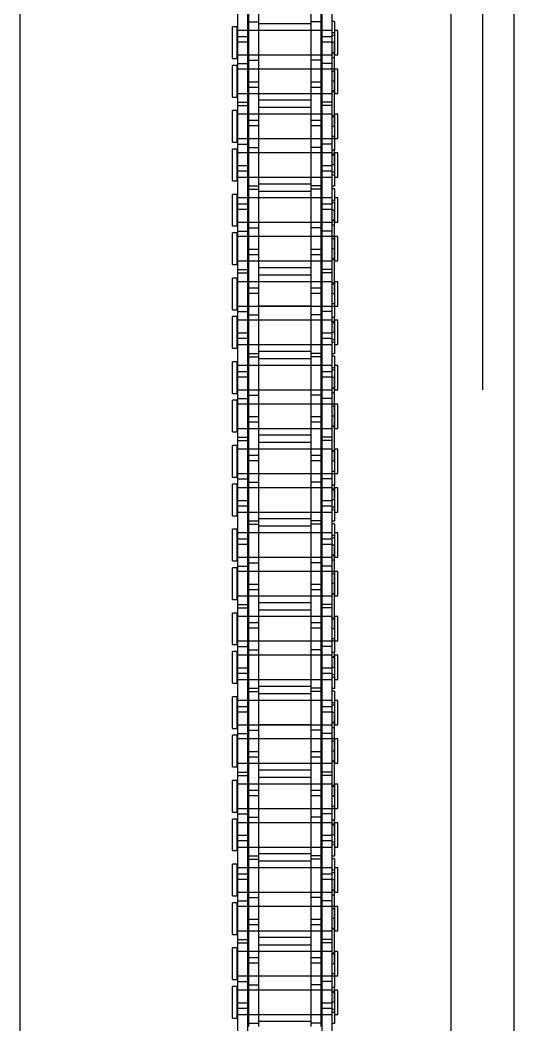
# Model space of a CAD drawing. Header units: metres. Extents: x 0 to 63075, y 0 to 44550.
# Drawn here: x 14109.2 to 14184.2, y 29355.7 to 29508.1 of the extents above; entities that cross this region are included whole.
import ezdxf

# ---------------------------------------------------------------- set-up
doc = ezdxf.new("R2010")
doc.units = ezdxf.units.M
doc.header["$LTSCALE"] = 75
doc.linetypes.add('HIDDEN2', pattern=[4.7625, 3.175, -1.5875])
for name, color, linetype in [('SDM', 7, 'Continuous'), ('SL4', 4, 'Continuous'), ('ST1', 7, 'HIDDEN2')]:
    doc.layers.add(name, color=color, linetype=linetype)

# ---------------------------------------------------------------- blocks, each defined once
blk = doc.blocks.new('A$Cb6dca9d5')
at = {"layer": 'SL4'}
for p, q in [((262.77, 2339.74), (262.77, 3664.71)), ((328.24, 2339.74), (328.24, 3664.71)), ((337.77, 3664.71), (337.77, 2339.74))]:
    blk.add_line(p, q, dxfattribs=at)
at = {"layer": 'ST1'}
for p, q in [((328.24, 2339.74), (328.24, 3664.71)), ((333, 3664.71), (333, 2339.74)), ((297.51, 2768.05), (297.51, 2774.4)), ((299.03, 2768.05), (299.03, 2774.4)), ((306.96, 2768.05), (306.96, 2774.4)), ((308.48, 2768.05), (308.48, 2774.4)), ((295.84, 2761.7), (295.84, 2770.8)), ((297.36, 2761.7), (297.36, 2770.8)), ((308.64, 2761.7), (308.64, 2770.8)), ((310.16, 2761.7), (310.16, 2770.8)), ((297.51, 2768.05), (299.03, 2768.05)), ((297.51, 2758.96), (297.51, 2768.05)), ((299.03, 2758.96), (299.03, 2768.05)), ((299.03, 2767.77), (306.96, 2767.77)), ((308.48, 2768.05), (306.96, 2768.05)), ((306.96, 2758.96), (306.96, 2768.05)), ((308.48, 2758.96), (308.48, 2768.05)), ((310.49, 2768.11), (310.16, 2768.11)), ((310.49, 2768.11), (310.49, 2764.88)), ((295, 2762.48), (295, 2767.27)), ((295.66, 2767.27), (295, 2767.27)), ((295.66, 2767.27), (295.66, 2762.48)), ((310.16, 2766.72), (295.66, 2766.72)), ((297.36, 2766.72), (295.84, 2766.72)), ((299.03, 2766.72), (297.51, 2766.72)), ((306.96, 2766.72), (299.03, 2766.72)), ((308.48, 2766.72), (306.96, 2766.72)), ((310.16, 2766.72), (308.64, 2766.72)), ((310.53, 2766.35), (310.16, 2766.35)), ((310.53, 2766.72), (310.53, 2763.03)), ((311, 2766.72), (310.53, 2766.72)), ((311, 2763.03), (311, 2766.72)), ((295.84, 2765.81), (297.36, 2765.81)), ((297.36, 2764.95), (295.84, 2764.95)), ((308.64, 2765.81), (310.16, 2765.81)), ((310.16, 2764.95), (308.64, 2764.95)), ((310.49, 2765.98), (310.16, 2765.98)), ((310.49, 2764.88), (310.16, 2764.88)), ((310.49, 2752.18), (310.49, 2764.88)), ((295.66, 2763.03), (310.16, 2763.03)), ((295.84, 2763.03), (297.36, 2763.03)), ((297.51, 2763.03), (299.03, 2763.03)), ((299.03, 2763.03), (306.96, 2763.03)), ((306.96, 2763.03), (308.48, 2763.03)), ((308.64, 2763.03), (310.16, 2763.03)), ((310.16, 2763.4), (310.53, 2763.4)), ((310.49, 2763.26), (310.16, 2763.26)), ((310.53, 2763.03), (311, 2763.03)), ((295, 2762.48), (295.66, 2762.48)), ((295.84, 2761.7), (297.36, 2761.7)), ((295.84, 2755.35), (295.84, 2761.7)), ((297.36, 2755.35), (297.36, 2761.7)), ((297.51, 2762.2), (299.03, 2762.2)), ((306.96, 2762.99), (299.03, 2762.99)), ((308.48, 2762.2), (306.96, 2762.2)), ((310.16, 2761.7), (308.64, 2761.7)), ((308.64, 2755.35), (308.64, 2761.7)), ((310.49, 2762.58), (310.16, 2762.58)), ((310.16, 2755.35), (310.16, 2761.7)), ((295, 2756.63), (295, 2761.43)), ((295.66, 2761.43), (295, 2761.43)), ((295.66, 2761.43), (295.66, 2756.63)), ((310.16, 2760.87), (295.66, 2760.87)), ((297.36, 2760.87), (295.84, 2760.87)), ((299.03, 2760.87), (297.51, 2760.87)), ((299.03, 2760.92), (306.96, 2760.92)), ((306.96, 2760.87), (299.03, 2760.87)), ((308.48, 2760.87), (306.96, 2760.87)), ((310.49, 2760.87), (308.64, 2760.87)), ((310.53, 2760.5), (310.16, 2760.5)), ((310.53, 2760.87), (310.53, 2757.18)), ((311, 2760.87), (310.53, 2760.87)), ((311, 2757.18), (311, 2760.87)), ((297.51, 2758.1), (297.51, 2758.96)), ((297.51, 2758.96), (299.03, 2758.96)), ((299.03, 2758.1), (299.03, 2758.96)), ((306.96, 2758.1), (306.96, 2758.96)), ((306.96, 2758.96), (308.48, 2758.96)), ((308.48, 2758.1), (308.48, 2758.96)), ((310.49, 2759.03), (310.16, 2759.03)), ((295.66, 2757.18), (310.16, 2757.18)), ((295.84, 2757.18), (297.36, 2757.18)), ((297.51, 2749), (297.51, 2758.1)), ((299.03, 2758.1), (297.51, 2758.1)), ((297.51, 2757.18), (299.03, 2757.18)), ((299.03, 2749), (299.03, 2758.1)), ((299.03, 2757.18), (306.96, 2757.18)), ((306.96, 2749), (306.96, 2758.1)), ((308.48, 2758.1), (306.96, 2758.1)), ((306.96, 2757.18), (308.48, 2757.18)), ((308.48, 2749), (308.48, 2758.1)), ((308.64, 2757.18), (310.16, 2757.18)), ((310.16, 2757.55), (310.53, 2757.55)), ((310.49, 2757.41), (310.16, 2757.41)), ((310.53, 2757.18), (311, 2757.18)), ((295, 2756.63), (295.66, 2756.63)), ((295.84, 2755.85), (297.36, 2755.85)), ((306.96, 2756.14), (299.03, 2756.14)), ((310.16, 2755.85), (308.64, 2755.85)), ((295, 2749.78), (295, 2754.57)), ((295.66, 2754.57), (295, 2754.57)), ((295.66, 2754.57), (295.66, 2749.78)), ((310.16, 2754.02), (295.66, 2754.02)), ((295.84, 2755.35), (297.36, 2755.35)), ((295.84, 2746.26), (295.84, 2755.35)), ((297.36, 2754.02), (295.84, 2754.02)), ((297.36, 2746.26), (297.36, 2755.35)), ((299.03, 2754.02), (297.51, 2754.02)), ((299.03, 2755.07), (306.96, 2755.07)), ((306.96, 2754.02), (299.03, 2754.02)), ((308.48, 2754.02), (306.96, 2754.02)), ((310.16, 2755.35), (308.64, 2755.35)), ((308.64, 2746.26), (308.64, 2755.35)), ((310.16, 2754.02), (308.64, 2754.02)), ((310.16, 2746.26), (310.16, 2755.35)), ((310.53, 2754.02), (310.53, 2750.33)), ((311, 2754.02), (310.53, 2754.02)), ((311, 2750.33), (311, 2754.02)), ((297.51, 2753.11), (299.03, 2753.11)), ((306.96, 2753.11), (308.48, 2753.11)), ((310.49, 2753.79), (310.16, 2753.79)), ((310.53, 2753.65), (310.16, 2753.65)), ((299.03, 2752.25), (297.51, 2752.25)), ((308.48, 2752.25), (306.96, 2752.25)), ((310.49, 2752.18), (310.16, 2752.18)), ((310.49, 2752.18), (310.49, 2748.62)), ((295, 2749.78), (295.66, 2749.78)), ((295.66, 2750.33), (310.16, 2750.33)), ((295.84, 2750.33), (297.36, 2750.33)), ((295.84, 2749.5), (297.36, 2749.5)), ((297.51, 2750.33), (299.03, 2750.33)), ((299.03, 2750.33), (306.96, 2750.33)), ((306.96, 2750.29), (299.03, 2750.29)), ((306.96, 2750.33), (308.48, 2750.33)), ((308.64, 2750.33), (310.49, 2750.33)), ((310.16, 2749.5), (308.64, 2749.5)), ((310.16, 2750.7), (310.53, 2750.7)), ((310.53, 2750.33), (311, 2750.33)), ((295, 2743.93), (295, 2748.73)), ((295.66, 2748.73), (295, 2748.73)), ((295.66, 2748.73), (295.66, 2743.93)), ((310.16, 2748.17), (295.66, 2748.17)), ((297.36, 2748.17), (295.84, 2748.17)), ((297.51, 2749), (299.03, 2749)), ((297.51, 2742.65), (297.51, 2749)), ((299.03, 2748.17), (297.51, 2748.17)), ((299.03, 2742.65), (299.03, 2749)), ((299.03, 2748.22), (306.96, 2748.22)), ((306.96, 2748.17), (299.03, 2748.17)), ((308.48, 2749), (306.96, 2749)), ((306.96, 2742.65), (306.96, 2749)), ((308.48, 2748.17), (306.96, 2748.17)), ((308.48, 2742.65), (308.48, 2749)), ((310.16, 2748.17), (308.64, 2748.17)), ((310.16, 2748.62), (310.49, 2748.62)), ((310.49, 2747.95), (310.16, 2747.95)), ((310.53, 2747.8), (310.16, 2747.8)), ((310.49, 2746.33), (310.49, 2748.62)), ((310.53, 2748.17), (310.53, 2744.48)), ((311, 2748.17), (310.53, 2748.17)), ((311, 2744.48), (311, 2748.17)), ((295.84, 2745.4), (295.84, 2746.26)), ((295.84, 2746.26), (297.36, 2746.26)), ((297.36, 2745.4), (297.36, 2746.26)), ((308.64, 2745.4), (308.64, 2746.26)), ((308.64, 2746.26), (310.16, 2746.26)), ((310.49, 2746.33), (310.16, 2746.33)), ((310.16, 2745.4), (310.16, 2746.26)), ((310.49, 2746.33), (310.49, 2743.1)), ((295.84, 2736.3), (295.84, 2745.4)), ((297.36, 2745.4), (295.84, 2745.4)), ((297.36, 2736.3), (297.36, 2745.4)), ((308.64, 2736.3), (308.64, 2745.4)), ((310.16, 2745.4), (308.64, 2745.4)), ((310.16, 2736.3), (310.16, 2745.4)), ((310.49, 2745.22), (310.16, 2745.22)), ((310.16, 2744.85), (310.53, 2744.85)), ((295, 2743.93), (295.66, 2743.93)), ((295.66, 2744.48), (310.16, 2744.48)), ((295.84, 2744.48), (297.36, 2744.48)), ((297.51, 2744.48), (299.03, 2744.48)), ((299.03, 2744.48), (306.96, 2744.48)), ((306.96, 2743.44), (299.03, 2743.44)), ((306.96, 2744.48), (308.48, 2744.48)), ((308.64, 2744.48), (310.16, 2744.48)), ((310.53, 2744.48), (311, 2744.48)), ((295, 2737.08), (295, 2741.87)), ((295.66, 2741.87), (295, 2741.87)), ((295.66, 2741.87), (295.66, 2737.08)), ((297.51, 2743.15), (299.03, 2743.15)), ((297.51, 2742.65), (299.03, 2742.65)), ((297.51, 2733.56), (297.51, 2742.65)), ((299.03, 2733.56), (299.03, 2742.65)), ((299.03, 2742.37), (306.96, 2742.37)), ((308.48, 2743.15), (306.96, 2743.15)), ((308.48, 2742.65), (306.96, 2742.65)), ((306.96, 2733.56), (306.96, 2742.65)), ((308.48, 2733.56), (308.48, 2742.65)), ((310.49, 2743.1), (310.16, 2743.1)), ((310.49, 2742.71), (310.16, 2742.71)), ((310.49, 2742.71), (310.49, 2739.48)), ((310.16, 2741.32), (295.66, 2741.32)), ((297.36, 2741.32), (295.84, 2741.32)), ((295.84, 2740.41), (297.36, 2740.41)), ((299.03, 2741.32), (297.51, 2741.32)), ((306.96, 2741.32), (299.03, 2741.32)), ((308.48, 2741.32), (306.96, 2741.32)), ((310.16, 2741.32), (308.64, 2741.32)), ((308.64, 2740.41), (310.16, 2740.41)), ((310.53, 2740.95), (310.16, 2740.95)), ((310.49, 2740.58), (310.16, 2740.58)), ((310.53, 2741.32), (310.53, 2737.63)), ((311, 2741.32), (310.53, 2741.32)), ((311, 2737.63), (311, 2741.32)), ((297.36, 2739.55), (295.84, 2739.55)), ((310.16, 2739.55), (308.64, 2739.55)), ((310.49, 2739.48), (310.16, 2739.48)), ((310.49, 2726.78), (310.49, 2739.48)), ((295.66, 2737.63), (310.16, 2737.63)), ((295.84, 2737.63), (297.36, 2737.63)), ((297.51, 2737.63), (299.03, 2737.63)), ((299.03, 2737.63), (306.96, 2737.63)), ((306.96, 2737.59), (299.03, 2737.59)), ((306.96, 2737.63), (308.48, 2737.63)), ((308.64, 2737.63), (310.16, 2737.63)), ((310.16, 2738), (310.53, 2738)), ((310.49, 2737.86), (310.16, 2737.86)), ((310.49, 2737.18), (310.16, 2737.18)), ((310.53, 2737.63), (311, 2737.63)), ((295, 2737.08), (295.66, 2737.08)), ((295, 2731.23), (295, 2736.03)), ((295.66, 2736.03), (295, 2736.03)), ((295.66, 2736.03), (295.66, 2731.23)), ((295.84, 2736.3), (297.36, 2736.3)), ((295.84, 2729.95), (295.84, 2736.3)), ((297.36, 2729.95), (297.36, 2736.3)), ((297.51, 2736.8), (299.03, 2736.8)), ((308.48, 2736.8), (306.96, 2736.8)), ((310.16, 2736.3), (308.64, 2736.3)), ((308.64, 2729.95), (308.64, 2736.3)), ((310.16, 2729.95), (310.16, 2736.3)), ((310.16, 2735.47), (295.66, 2735.47)), ((297.36, 2735.47), (295.84, 2735.47)), ((299.03, 2735.47), (297.51, 2735.47)), ((299.03, 2735.52), (306.96, 2735.52)), ((306.96, 2735.47), (299.03, 2735.47)), ((308.48, 2735.47), (306.96, 2735.47)), ((310.49, 2735.47), (308.64, 2735.47)), ((310.53, 2735.1), (310.16, 2735.1)), ((310.53, 2735.47), (310.53, 2731.78)), ((311, 2735.47), (310.53, 2735.47)), ((311, 2731.78), (311, 2735.47)), ((297.51, 2732.7), (297.51, 2733.56)), ((297.51, 2733.56), (299.03, 2733.56)), ((297.51, 2723.6), (297.51, 2732.7)), ((299.03, 2732.7), (297.51, 2732.7)), ((299.03, 2732.7), (299.03, 2733.56)), ((299.03, 2723.6), (299.03, 2732.7)), ((306.96, 2732.7), (306.96, 2733.56)), ((306.96, 2733.56), (308.48, 2733.56)), ((306.96, 2723.6), (306.96, 2732.7)), ((308.48, 2732.7), (306.96, 2732.7)), ((308.48, 2732.7), (308.48, 2733.56)), ((308.48, 2723.6), (308.48, 2732.7)), ((310.49, 2733.63), (310.16, 2733.63)), ((295, 2731.23), (295.66, 2731.23)), ((295.66, 2731.78), (310.16, 2731.78)), ((295.84, 2731.78), (297.36, 2731.78)), ((297.51, 2731.78), (299.03, 2731.78)), ((299.03, 2731.78), (306.96, 2731.78)), ((306.96, 2731.78), (308.48, 2731.78)), ((308.64, 2731.78), (310.16, 2731.78)), ((310.16, 2732.15), (310.53, 2732.15)), ((310.49, 2732.01), (310.16, 2732.01)), ((310.53, 2731.78), (311, 2731.78)), ((295.84, 2730.45), (297.36, 2730.45)), ((295.84, 2729.95), (297.36, 2729.95)), ((295.84, 2720.86), (295.84, 2729.95)), ((297.36, 2720.86), (297.36, 2729.95)), ((306.96, 2730.74), (299.03, 2730.74)), ((299.03, 2729.67), (306.96, 2729.67)), ((310.16, 2730.45), (308.64, 2730.45)), ((310.16, 2729.95), (308.64, 2729.95)), ((308.64, 2720.86), (308.64, 2729.95)), ((310.16, 2720.86), (310.16, 2729.95)), ((295, 2724.38), (295, 2729.17)), ((295.66, 2729.17), (295, 2729.17)), ((295.66, 2729.17), (295.66, 2724.38)), ((310.16, 2728.62), (295.66, 2728.62)), ((297.36, 2728.62), (295.84, 2728.62)), ((299.03, 2728.62), (297.51, 2728.62)), ((306.96, 2728.62), (299.03, 2728.62)), ((308.48, 2728.62), (306.96, 2728.62)), ((310.16, 2728.62), (308.64, 2728.62)), ((310.49, 2728.39), (310.16, 2728.39)), ((310.53, 2728.25), (310.16, 2728.25)), ((310.53, 2728.62), (310.53, 2724.93)), ((311, 2728.62), (310.53, 2728.62)), ((311, 2724.93), (311, 2728.62)), ((297.51, 2727.71), (299.03, 2727.71)), ((299.03, 2726.85), (297.51, 2726.85)), ((306.96, 2727.71), (308.48, 2727.71)), ((308.48, 2726.85), (306.96, 2726.85)), ((310.49, 2726.78), (310.16, 2726.78)), ((310.49, 2726.78), (310.49, 2723.22)), ((295.66, 2724.93), (310.16, 2724.93)), ((295.84, 2724.93), (297.36, 2724.93)), ((297.51, 2724.93), (299.03, 2724.93)), ((299.03, 2724.93), (306.96, 2724.93)), ((306.96, 2724.93), (308.48, 2724.93)), ((308.64, 2724.93), (310.49, 2724.93)), ((310.16, 2725.3), (310.53, 2725.3)), ((310.53, 2724.93), (311, 2724.93)), ((295, 2724.38), (295.66, 2724.38)), ((295.84, 2724.1), (297.36, 2724.1)), ((297.51, 2723.6), (299.03, 2723.6)), ((297.51, 2717.25), (297.51, 2723.6)), ((299.03, 2717.25), (299.03, 2723.6)), ((306.96, 2724.89), (299.03, 2724.89)), ((308.48, 2723.6), (306.96, 2723.6)), ((306.96, 2717.25), (306.96, 2723.6)), ((308.48, 2717.25), (308.48, 2723.6)), ((310.16, 2724.1), (308.64, 2724.1)), ((295, 2718.53), (295, 2723.33)), ((295.66, 2723.33), (295, 2723.33)), ((295.66, 2723.33), (295.66, 2718.53)), ((310.16, 2722.77), (295.66, 2722.77)), ((297.36, 2722.77), (295.84, 2722.77)), ((299.03, 2722.77), (297.51, 2722.77)), ((299.03, 2722.82), (306.96, 2722.82)), ((306.96, 2722.77), (299.03, 2722.77)), ((308.48, 2722.77), (306.96, 2722.77)), ((310.16, 2722.77), (308.64, 2722.77)), ((310.16, 2723.22), (310.49, 2723.22)), ((310.49, 2722.55), (310.16, 2722.55)), ((310.53, 2722.4), (310.16, 2722.4)), ((310.49, 2720.93), (310.49, 2723.22)), ((310.53, 2722.77), (310.53, 2719.08)), ((311, 2722.77), (310.53, 2722.77)), ((311, 2719.08), (311, 2722.77)), ((295.84, 2720), (295.84, 2720.86)), ((295.84, 2720.86), (297.36, 2720.86)), ((297.36, 2720), (297.36, 2720.86)), ((308.64, 2720), (308.64, 2720.86)), ((308.64, 2720.86), (310.16, 2720.86)), ((310.49, 2720.93), (310.16, 2720.93)), ((310.16, 2720), (310.16, 2720.86)), ((310.49, 2720.93), (310.49, 2717.7)), ((295.66, 2719.08), (310.16, 2719.08)), ((295.84, 2710.9), (295.84, 2720)), ((297.36, 2720), (295.84, 2720)), ((295.84, 2719.08), (297.36, 2719.08)), ((297.36, 2710.9), (297.36, 2720)), ((297.51, 2719.08), (299.03, 2719.08)), ((299.03, 2719.08), (306.96, 2719.08)), ((306.96, 2719.08), (308.48, 2719.08)), ((308.64, 2710.9), (308.64, 2720)), ((310.16, 2720), (308.64, 2720)), ((308.64, 2719.08), (310.16, 2719.08)), ((310.16, 2710.9), (310.16, 2720)), ((310.49, 2719.82), (310.16, 2719.82)), ((310.16, 2719.45), (310.53, 2719.45)), ((310.53, 2719.08), (311, 2719.08)), ((295, 2718.53), (295.66, 2718.53)), ((297.51, 2717.75), (299.03, 2717.75)), ((306.96, 2718.04), (299.03, 2718.04)), ((308.48, 2717.75), (306.96, 2717.75)), ((310.49, 2717.7), (310.16, 2717.7)), ((310.49, 2717.31), (310.16, 2717.31)), ((310.49, 2717.31), (310.49, 2714.08)), ((295, 2711.68), (295, 2716.47)), ((295.66, 2716.47), (295, 2716.47)), ((295.66, 2716.47), (295.66, 2711.68)), ((310.16, 2715.92), (295.66, 2715.92)), ((297.36, 2715.92), (295.84, 2715.92)), ((297.51, 2717.25), (299.03, 2717.25)), ((297.51, 2708.16), (297.51, 2717.25)), ((299.03, 2715.92), (297.51, 2715.92)), ((299.03, 2708.16), (299.03, 2717.25)), ((299.03, 2716.97), (306.96, 2716.97)), ((306.96, 2715.92), (299.03, 2715.92)), ((308.48, 2717.25), (306.96, 2717.25)), ((306.96, 2708.16), (306.96, 2717.25)), ((308.48, 2715.92), (306.96, 2715.92)), ((308.48, 2708.16), (308.48, 2717.25)), ((310.16, 2715.92), (308.64, 2715.92)), ((310.53, 2715.92), (310.53, 2712.23)), ((311, 2715.92), (310.53, 2715.92)), ((311, 2712.23), (311, 2715.92)), ((295.84, 2715.01), (297.36, 2715.01)), ((308.64, 2715.01), (310.16, 2715.01)), ((310.53, 2715.55), (310.16, 2715.55)), ((310.49, 2715.18), (310.16, 2715.18)), ((297.36, 2714.15), (295.84, 2714.15)), ((310.16, 2714.15), (308.64, 2714.15)), ((310.49, 2714.08), (310.16, 2714.08)), ((310.49, 2701.38), (310.49, 2714.08)), ((295, 2711.68), (295.66, 2711.68)), ((295.66, 2712.23), (310.16, 2712.23)), ((295.84, 2712.23), (297.36, 2712.23)), ((297.51, 2712.23), (299.03, 2712.23)), ((297.51, 2711.4), (299.03, 2711.4)), ((299.03, 2712.23), (306.96, 2712.23)), ((306.96, 2712.19), (299.03, 2712.19)), ((306.96, 2712.23), (308.48, 2712.23)), ((308.48, 2711.4), (306.96, 2711.4)), ((308.64, 2712.23), (310.16, 2712.23)), ((310.16, 2712.6), (310.53, 2712.6)), ((310.49, 2712.46), (310.16, 2712.46)), ((310.49, 2711.78), (310.16, 2711.78)), ((310.53, 2712.23), (311, 2712.23)), ((295, 2705.83), (295, 2710.63)), ((295.66, 2710.63), (295, 2710.63)), ((295.66, 2710.63), (295.66, 2705.83)), ((310.16, 2710.07), (295.66, 2710.07)), ((295.84, 2710.9), (297.36, 2710.9)), ((295.84, 2704.55), (295.84, 2710.9)), ((297.36, 2710.07), (295.84, 2710.07)), ((297.36, 2704.55), (297.36, 2710.9)), ((299.03, 2710.07), (297.51, 2710.07)), ((299.03, 2710.12), (306.96, 2710.12)), ((306.96, 2710.07), (299.03, 2710.07)), ((308.48, 2710.07), (306.96, 2710.07)), ((310.16, 2710.9), (308.64, 2710.9)), ((308.64, 2704.55), (308.64, 2710.9)), ((310.49, 2710.07), (308.64, 2710.07)), ((310.16, 2704.55), (310.16, 2710.9)), ((310.53, 2709.7), (310.16, 2709.7)), ((310.53, 2710.07), (310.53, 2706.38)), ((311, 2710.07), (310.53, 2710.07)), ((311, 2706.38), (311, 2710.07)), ((297.51, 2707.3), (297.51, 2708.16)), ((297.51, 2708.16), (299.03, 2708.16)), ((299.03, 2707.3), (299.03, 2708.16)), ((306.96, 2707.3), (306.96, 2708.16)), ((306.96, 2708.16), (308.48, 2708.16)), ((308.48, 2707.3), (308.48, 2708.16)), ((310.49, 2708.23), (310.16, 2708.23)), ((297.51, 2698.2), (297.51, 2707.3)), ((299.03, 2707.3), (297.51, 2707.3)), ((299.03, 2698.2), (299.03, 2707.3)), ((306.96, 2698.2), (306.96, 2707.3)), ((308.48, 2707.3), (306.96, 2707.3)), ((308.48, 2698.2), (308.48, 2707.3)), ((310.16, 2706.75), (310.53, 2706.75)), ((295, 2705.83), (295.66, 2705.83)), ((295.66, 2706.38), (310.16, 2706.38)), ((295.84, 2706.38), (297.36, 2706.38)), ((297.51, 2706.38), (299.03, 2706.38)), ((299.03, 2706.38), (306.96, 2706.38)), ((306.96, 2705.34), (299.03, 2705.34)), ((306.96, 2706.38), (308.48, 2706.38)), ((308.64, 2706.38), (310.16, 2706.38)), ((310.49, 2706.61), (310.16, 2706.61)), ((310.53, 2706.38), (311, 2706.38)), ((295, 2698.98), (295, 2703.77)), ((295.66, 2703.77), (295, 2703.77)), ((295.66, 2703.77), (295.66, 2698.98)), ((295.84, 2705.05), (297.36, 2705.05)), ((295.84, 2704.55), (297.36, 2704.55)), ((295.84, 2695.46), (295.84, 2704.55)), ((297.36, 2695.46), (297.36, 2704.55)), ((299.03, 2704.27), (306.96, 2704.27)), ((310.16, 2705.05), (308.64, 2705.05)), ((310.16, 2704.55), (308.64, 2704.55)), ((308.64, 2695.46), (308.64, 2704.55)), ((310.16, 2695.46), (310.16, 2704.55)), ((310.16, 2703.22), (295.66, 2703.22)), ((297.36, 2703.22), (295.84, 2703.22)), ((299.03, 2703.22), (297.51, 2703.22)), ((297.51, 2702.31), (299.03, 2702.31)), ((306.96, 2703.22), (299.03, 2703.22)), ((308.48, 2703.22), (306.96, 2703.22)), ((306.96, 2702.31), (308.48, 2702.31)), ((310.16, 2703.22), (308.64, 2703.22)), ((310.49, 2702.99), (310.16, 2702.99)), ((310.53, 2702.85), (310.16, 2702.85)), ((310.53, 2703.22), (310.53, 2699.53)), ((311, 2703.22), (310.53, 2703.22)), ((311, 2699.53), (311, 2703.22)), ((299.03, 2701.45), (297.51, 2701.45)), ((308.48, 2701.45), (306.96, 2701.45)), ((310.49, 2701.38), (310.16, 2701.38)), ((310.49, 2701.38), (310.49, 2697.82)), ((295.66, 2699.53), (310.16, 2699.53)), ((295.84, 2699.53), (297.36, 2699.53)), ((297.51, 2699.53), (299.03, 2699.53)), ((299.03, 2699.53), (306.96, 2699.53)), ((306.96, 2699.49), (299.03, 2699.49)), ((306.96, 2699.53), (308.48, 2699.53)), ((308.64, 2699.53), (310.49, 2699.53)), ((310.16, 2699.9), (310.53, 2699.9)), ((310.53, 2699.53), (311, 2699.53)), ((295, 2698.98), (295.66, 2698.98)), ((295, 2693.13), (295, 2697.93)), ((295.66, 2697.93), (295, 2697.93)), ((295.66, 2697.93), (295.66, 2693.13)), ((295.84, 2698.7), (297.36, 2698.7)), ((297.51, 2698.2), (299.03, 2698.2)), ((297.51, 2691.85), (297.51, 2698.2)), ((299.03, 2691.85), (299.03, 2698.2)), ((308.48, 2698.2), (306.96, 2698.2)), ((306.96, 2691.85), (306.96, 2698.2)), ((308.48, 2691.85), (308.48, 2698.2)), ((310.16, 2698.7), (308.64, 2698.7)), ((310.16, 2697.82), (310.49, 2697.82)), ((310.49, 2695.53), (310.49, 2697.82)), ((310.16, 2697.37), (295.66, 2697.37)), ((297.36, 2697.37), (295.84, 2697.37)), ((299.03, 2697.37), (297.51, 2697.37)), ((299.03, 2697.42), (306.96, 2697.42)), ((306.96, 2697.37), (299.03, 2697.37)), ((308.48, 2697.37), (306.96, 2697.37)), ((310.16, 2697.37), (308.64, 2697.37)), ((310.49, 2697.15), (310.16, 2697.15)), ((310.53, 2697), (310.16, 2697)), ((310.53, 2697.37), (310.53, 2693.68)), ((311, 2697.37), (310.53, 2697.37)), ((311, 2693.68), (311, 2697.37)), ((295.84, 2694.6), (295.84, 2695.46)), ((295.84, 2695.46), (297.36, 2695.46)), ((295.84, 2685.5), (295.84, 2694.6)), ((297.36, 2694.6), (295.84, 2694.6)), ((297.36, 2694.6), (297.36, 2695.46)), ((297.36, 2685.5), (297.36, 2694.6)), ((308.64, 2694.6), (308.64, 2695.46)), ((308.64, 2695.46), (310.16, 2695.46)), ((308.64, 2685.5), (308.64, 2694.6)), ((310.16, 2694.6), (308.64, 2694.6)), ((310.49, 2695.53), (310.16, 2695.53)), ((310.16, 2694.6), (310.16, 2695.46)), ((310.16, 2685.5), (310.16, 2694.6)), ((310.49, 2695.53), (310.49, 2692.3)), ((295, 2693.13), (295.66, 2693.13)), ((295.66, 2693.68), (310.16, 2693.68)), ((295.84, 2693.68), (297.36, 2693.68)), ((297.51, 2693.68), (299.03, 2693.68)), ((299.03, 2693.68), (306.96, 2693.68)), ((306.96, 2693.68), (308.48, 2693.68)), ((308.64, 2693.68), (310.16, 2693.68)), ((310.49, 2694.42), (310.16, 2694.42)), ((310.16, 2694.05), (310.53, 2694.05)), ((310.53, 2693.68), (311, 2693.68)), ((297.51, 2692.35), (299.03, 2692.35)), ((297.51, 2691.85), (299.03, 2691.85)), ((297.51, 2682.76), (297.51, 2691.85)), ((299.03, 2682.76), (299.03, 2691.85)), ((306.96, 2692.64), (299.03, 2692.64)), ((299.03, 2691.57), (306.96, 2691.57)), ((308.48, 2692.35), (306.96, 2692.35)), ((308.48, 2691.85), (306.96, 2691.85)), ((306.96, 2682.76), (306.96, 2691.85)), ((308.48, 2682.76), (308.48, 2691.85)), ((310.49, 2692.3), (310.16, 2692.3)), ((310.49, 2691.91), (310.16, 2691.91)), ((310.49, 2691.91), (310.49, 2688.68)), ((295, 2686.28), (295, 2691.07)), ((295.66, 2691.07), (295, 2691.07)), ((295.66, 2691.07), (295.66, 2686.28)), ((310.16, 2690.52), (295.66, 2690.52)), ((297.36, 2690.52), (295.84, 2690.52)), ((299.03, 2690.52), (297.51, 2690.52)), ((306.96, 2690.52), (299.03, 2690.52)), ((308.48, 2690.52), (306.96, 2690.52)), ((310.16, 2690.52), (308.64, 2690.52)), ((310.53, 2690.15), (310.16, 2690.15)), ((310.53, 2690.52), (310.53, 2686.83)), ((311, 2690.52), (310.53, 2690.52)), ((311, 2686.83), (311, 2690.52)), ((295.84, 2689.61), (297.36, 2689.61)), ((297.36, 2688.75), (295.84, 2688.75)), ((308.64, 2689.61), (310.16, 2689.61)), ((310.16, 2688.75), (308.64, 2688.75)), ((310.49, 2689.78), (310.16, 2689.78)), ((310.49, 2688.68), (310.16, 2688.68)), ((310.49, 2675.98), (310.49, 2688.68)), ((295.66, 2686.83), (310.16, 2686.83)), ((295.84, 2686.83), (297.36, 2686.83)), ((297.51, 2686.83), (299.03, 2686.83)), ((299.03, 2686.83), (306.96, 2686.83)), ((306.96, 2686.83), (308.48, 2686.83)), ((308.64, 2686.83), (310.16, 2686.83)), ((310.16, 2687.2), (310.53, 2687.2)), ((310.49, 2687.06), (310.16, 2687.06)), ((310.53, 2686.83), (311, 2686.83)), ((295, 2686.28), (295.66, 2686.28)), ((295.84, 2685.5), (297.36, 2685.5)), ((295.84, 2679.15), (295.84, 2685.5)), ((297.36, 2679.15), (297.36, 2685.5)), ((297.51, 2686), (299.03, 2686)), ((306.96, 2686.79), (299.03, 2686.79)), ((308.48, 2686), (306.96, 2686)), ((310.16, 2685.5), (308.64, 2685.5)), ((308.64, 2679.15), (308.64, 2685.5)), ((310.49, 2686.38), (310.16, 2686.38)), ((310.16, 2679.15), (310.16, 2685.5)), ((295, 2680.43), (295, 2685.23)), ((295.66, 2685.23), (295, 2685.23)), ((295.66, 2685.23), (295.66, 2680.43)), ((310.16, 2684.67), (295.66, 2684.67)), ((297.36, 2684.67), (295.84, 2684.67)), ((299.03, 2684.67), (297.51, 2684.67)), ((299.03, 2684.72), (306.96, 2684.72)), ((306.96, 2684.67), (299.03, 2684.67)), ((308.48, 2684.67), (306.96, 2684.67)), ((310.49, 2684.67), (308.64, 2684.67)), ((310.53, 2684.3), (310.16, 2684.3)), ((310.53, 2684.67), (310.53, 2680.98)), ((311, 2684.67), (310.53, 2684.67)), ((311, 2680.98), (311, 2684.67)), ((297.51, 2681.9), (297.51, 2682.76)), ((297.51, 2682.76), (299.03, 2682.76)), ((299.03, 2681.9), (299.03, 2682.76)), ((306.96, 2681.9), (306.96, 2682.76)), ((306.96, 2682.76), (308.48, 2682.76)), ((308.48, 2681.9), (308.48, 2682.76)), ((310.49, 2682.83), (310.16, 2682.83)), ((295.66, 2680.98), (310.16, 2680.98)), ((295.84, 2680.98), (297.36, 2680.98)), ((297.51, 2672.8), (297.51, 2681.9)), ((299.03, 2681.9), (297.51, 2681.9)), ((297.51, 2680.98), (299.03, 2680.98)), ((299.03, 2672.8), (299.03, 2681.9)), ((299.03, 2680.98), (306.96, 2680.98)), ((306.96, 2672.8), (306.96, 2681.9)), ((308.48, 2681.9), (306.96, 2681.9)), ((306.96, 2680.98), (308.48, 2680.98)), ((308.48, 2672.8), (308.48, 2681.9)), ((308.64, 2680.98), (310.16, 2680.98)), ((310.16, 2681.35), (310.53, 2681.35)), ((310.49, 2681.21), (310.16, 2681.21)), ((310.53, 2680.98), (311, 2680.98)), ((295, 2680.43), (295.66, 2680.43)), ((295.84, 2679.65), (297.36, 2679.65)), ((306.96, 2679.94), (299.03, 2679.94)), ((310.16, 2679.65), (308.64, 2679.65)), ((295, 2673.58), (295, 2678.37)), ((295.66, 2678.37), (295, 2678.37)), ((295.66, 2678.37), (295.66, 2673.58)), ((310.16, 2677.82), (295.66, 2677.82)), ((295.84, 2679.15), (297.36, 2679.15)), ((295.84, 2670.06), (295.84, 2679.15)), ((297.36, 2677.82), (295.84, 2677.82)), ((297.36, 2670.06), (297.36, 2679.15)), ((299.03, 2677.82), (297.51, 2677.82)), ((299.03, 2678.87), (306.96, 2678.87)), ((306.96, 2677.82), (299.03, 2677.82)), ((308.48, 2677.82), (306.96, 2677.82)), ((310.16, 2679.15), (308.64, 2679.15)), ((308.64, 2670.06), (308.64, 2679.15)), ((310.16, 2677.82), (308.64, 2677.82)), ((310.16, 2670.06), (310.16, 2679.15)), ((310.53, 2677.82), (310.53, 2674.13)), ((311, 2677.82), (310.53, 2677.82)), ((311, 2674.13), (311, 2677.82)), ((297.51, 2676.91), (299.03, 2676.91)), ((306.96, 2676.91), (308.48, 2676.91)), ((310.49, 2677.59), (310.16, 2677.59)), ((310.53, 2677.45), (310.16, 2677.45)), ((299.03, 2676.05), (297.51, 2676.05)), ((308.48, 2676.05), (306.96, 2676.05)), ((310.49, 2675.98), (310.16, 2675.98)), ((310.49, 2675.98), (310.49, 2672.42)), ((295, 2673.58), (295.66, 2673.58)), ((295.66, 2674.13), (310.16, 2674.13)), ((295.84, 2674.13), (297.36, 2674.13)), ((295.84, 2673.3), (297.36, 2673.3)), ((297.51, 2674.13), (299.03, 2674.13)), ((299.03, 2674.13), (306.96, 2674.13)), ((306.96, 2674.09), (299.03, 2674.09)), ((306.96, 2674.13), (308.48, 2674.13)), ((308.64, 2674.13), (310.49, 2674.13)), ((310.16, 2673.3), (308.64, 2673.3)), ((310.16, 2674.5), (310.53, 2674.5)), ((310.53, 2674.13), (311, 2674.13)), ((295, 2667.73), (295, 2672.53)), ((295.66, 2672.53), (295, 2672.53)), ((295.66, 2672.53), (295.66, 2667.73)), ((310.16, 2671.97), (295.66, 2671.97)), ((297.36, 2671.97), (295.84, 2671.97)), ((297.51, 2672.8), (299.03, 2672.8)), ((297.51, 2666.45), (297.51, 2672.8)), ((299.03, 2671.97), (297.51, 2671.97)), ((299.03, 2666.45), (299.03, 2672.8)), ((299.03, 2672.02), (306.96, 2672.02)), ((306.96, 2671.97), (299.03, 2671.97)), ((308.48, 2672.8), (306.96, 2672.8)), ((306.96, 2666.45), (306.96, 2672.8)), ((308.48, 2671.97), (306.96, 2671.97)), ((308.48, 2666.45), (308.48, 2672.8)), ((310.16, 2671.97), (308.64, 2671.97)), ((310.16, 2672.42), (310.49, 2672.42)), ((310.49, 2671.75), (310.16, 2671.75)), ((310.53, 2671.6), (310.16, 2671.6)), ((310.49, 2670.13), (310.49, 2672.42)), ((310.53, 2671.97), (310.53, 2668.28)), ((311, 2671.97), (310.53, 2671.97)), ((311, 2668.28), (311, 2671.97)), ((295.84, 2669.2), (295.84, 2670.06)), ((295.84, 2670.06), (297.36, 2670.06)), ((297.36, 2669.2), (297.36, 2670.06)), ((308.64, 2669.2), (308.64, 2670.06)), ((308.64, 2670.06), (310.16, 2670.06)), ((310.49, 2670.13), (310.16, 2670.13)), ((310.16, 2669.2), (310.16, 2670.06)), ((310.49, 2670.13), (310.49, 2666.9)), ((295.84, 2660.1), (295.84, 2669.2)), ((297.36, 2669.2), (295.84, 2669.2)), ((297.36, 2660.1), (297.36, 2669.2)), ((308.64, 2660.1), (308.64, 2669.2)), ((310.16, 2669.2), (308.64, 2669.2)), ((310.16, 2660.1), (310.16, 2669.2)), ((310.49, 2669.02), (310.16, 2669.02)), ((310.16, 2668.65), (310.53, 2668.65)), ((295, 2667.73), (295.66, 2667.73)), ((295.66, 2668.28), (310.16, 2668.28)), ((295.84, 2668.28), (297.36, 2668.28)), ((297.51, 2668.28), (299.03, 2668.28)), ((299.03, 2668.28), (306.96, 2668.28)), ((306.96, 2667.24), (299.03, 2667.24)), ((306.96, 2668.28), (308.48, 2668.28)), ((308.64, 2668.28), (310.16, 2668.28)), ((310.53, 2668.28), (311, 2668.28)), ((295, 2660.88), (295, 2665.67)), ((295.66, 2665.67), (295, 2665.67)), ((295.66, 2665.67), (295.66, 2660.88)), ((297.51, 2666.95), (299.03, 2666.95)), ((297.51, 2666.45), (299.03, 2666.45)), ((297.51, 2657.36), (297.51, 2666.45)), ((299.03, 2657.36), (299.03, 2666.45)), ((299.03, 2666.17), (306.96, 2666.17)), ((308.48, 2666.95), (306.96, 2666.95)), ((308.48, 2666.45), (306.96, 2666.45)), ((306.96, 2657.36), (306.96, 2666.45)), ((308.48, 2657.36), (308.48, 2666.45)), ((310.49, 2666.9), (310.16, 2666.9)), ((310.49, 2666.51), (310.16, 2666.51)), ((310.49, 2666.51), (310.49, 2663.28)), ((310.16, 2665.12), (295.66, 2665.12)), ((297.36, 2665.12), (295.84, 2665.12)), ((295.84, 2664.21), (297.36, 2664.21)), ((299.03, 2665.12), (297.51, 2665.12)), ((306.96, 2665.12), (299.03, 2665.12)), ((308.48, 2665.12), (306.96, 2665.12)), ((310.16, 2665.12), (308.64, 2665.12)), ((308.64, 2664.21), (310.16, 2664.21)), ((310.53, 2664.75), (310.16, 2664.75)), ((310.49, 2664.38), (310.16, 2664.38)), ((310.53, 2665.12), (310.53, 2661.43)), ((311, 2665.12), (310.53, 2665.12)), ((311, 2661.43), (311, 2665.12)), ((297.36, 2663.35), (295.84, 2663.35)), ((310.16, 2663.35), (308.64, 2663.35)), ((310.49, 2663.28), (310.16, 2663.28)), ((310.49, 2650.58), (310.49, 2663.28)), ((295.66, 2661.43), (310.16, 2661.43)), ((295.84, 2661.43), (297.36, 2661.43)), ((297.51, 2661.43), (299.03, 2661.43)), ((299.03, 2661.43), (306.96, 2661.43)), ((306.96, 2661.39), (299.03, 2661.39)), ((306.96, 2661.43), (308.48, 2661.43)), ((308.64, 2661.43), (310.16, 2661.43)), ((310.16, 2661.8), (310.53, 2661.8)), ((310.49, 2661.66), (310.16, 2661.66)), ((310.49, 2660.98), (310.16, 2660.98)), ((310.53, 2661.43), (311, 2661.43)), ((295, 2660.88), (295.66, 2660.88)), ((295, 2655.03), (295, 2659.83)), ((295.66, 2659.83), (295, 2659.83)), ((295.66, 2659.83), (295.66, 2655.03)), ((295.84, 2660.1), (297.36, 2660.1)), ((295.84, 2653.75), (295.84, 2660.1)), ((297.36, 2653.75), (297.36, 2660.1)), ((297.51, 2660.6), (299.03, 2660.6)), ((308.48, 2660.6), (306.96, 2660.6)), ((310.16, 2660.1), (308.64, 2660.1)), ((308.64, 2653.75), (308.64, 2660.1)), ((310.16, 2653.75), (310.16, 2660.1)), ((310.16, 2659.27), (295.66, 2659.27)), ((297.36, 2659.27), (295.84, 2659.27)), ((299.03, 2659.27), (297.51, 2659.27)), ((299.03, 2659.32), (306.96, 2659.32)), ((306.96, 2659.27), (299.03, 2659.27)), ((308.48, 2659.27), (306.96, 2659.27)), ((310.49, 2659.27), (308.64, 2659.27)), ((310.53, 2658.9), (310.16, 2658.9)), ((310.53, 2659.27), (310.53, 2655.58)), ((311, 2659.27), (310.53, 2659.27)), ((311, 2655.58), (311, 2659.27)), ((297.51, 2656.5), (297.51, 2657.36)), ((297.51, 2657.36), (299.03, 2657.36)), ((297.51, 2647.4), (297.51, 2656.5)), ((299.03, 2656.5), (297.51, 2656.5)), ((299.03, 2656.5), (299.03, 2657.36)), ((299.03, 2647.4), (299.03, 2656.5)), ((306.96, 2656.5), (306.96, 2657.36)), ((306.96, 2657.36), (308.48, 2657.36)), ((306.96, 2647.4), (306.96, 2656.5)), ((308.48, 2656.5), (306.96, 2656.5)), ((308.48, 2656.5), (308.48, 2657.36)), ((308.48, 2647.4), (308.48, 2656.5)), ((310.49, 2657.43), (310.16, 2657.43)), ((295, 2655.03), (295.66, 2655.03)), ((295.66, 2655.58), (310.16, 2655.58)), ((295.84, 2655.58), (297.36, 2655.58)), ((297.51, 2655.58), (299.03, 2655.58)), ((299.03, 2655.58), (306.96, 2655.58)), ((306.96, 2655.58), (308.48, 2655.58)), ((308.64, 2655.58), (310.16, 2655.58)), ((310.16, 2655.95), (310.53, 2655.95)), ((310.49, 2655.81), (310.16, 2655.81)), ((310.53, 2655.58), (311, 2655.58)), ((295.84, 2654.25), (297.36, 2654.25)), ((295.84, 2653.75), (297.36, 2653.75)), ((295.84, 2644.66), (295.84, 2653.75)), ((297.36, 2644.66), (297.36, 2653.75)), ((306.96, 2654.54), (299.03, 2654.54)), ((299.03, 2653.47), (306.96, 2653.47)), ((310.16, 2654.25), (308.64, 2654.25)), ((310.16, 2653.75), (308.64, 2653.75)), ((308.64, 2644.66), (308.64, 2653.75)), ((310.16, 2644.66), (310.16, 2653.75)), ((295, 2648.18), (295, 2652.97)), ((295.66, 2652.97), (295, 2652.97)), ((295.66, 2652.97), (295.66, 2648.18)), ((310.16, 2652.42), (295.66, 2652.42)), ((297.36, 2652.42), (295.84, 2652.42)), ((299.03, 2652.42), (297.51, 2652.42)), ((306.96, 2652.42), (299.03, 2652.42)), ((308.48, 2652.42), (306.96, 2652.42)), ((310.16, 2652.42), (308.64, 2652.42)), ((310.49, 2652.19), (310.16, 2652.19)), ((310.53, 2652.05), (310.16, 2652.05)), ((310.53, 2652.42), (310.53, 2648.73)), ((311, 2652.42), (310.53, 2652.42)), ((311, 2648.73), (311, 2652.42)), ((297.51, 2651.51), (299.03, 2651.51)), ((299.03, 2650.65), (297.51, 2650.65)), ((306.96, 2651.51), (308.48, 2651.51)), ((308.48, 2650.65), (306.96, 2650.65)), ((310.49, 2650.58), (310.16, 2650.58)), ((310.49, 2650.58), (310.49, 2647.02)), ((295.66, 2648.73), (310.16, 2648.73)), ((295.84, 2648.73), (297.36, 2648.73)), ((297.51, 2648.73), (299.03, 2648.73)), ((299.03, 2648.73), (306.96, 2648.73)), ((306.96, 2648.73), (308.48, 2648.73)), ((308.64, 2648.73), (310.49, 2648.73)), ((310.16, 2649.1), (310.53, 2649.1)), ((310.53, 2648.73), (311, 2648.73)), ((295, 2648.18), (295.66, 2648.18)), ((295.84, 2647.9), (297.36, 2647.9)), ((297.51, 2647.4), (299.03, 2647.4)), ((297.51, 2641.05), (297.51, 2647.4)), ((299.03, 2641.05), (299.03, 2647.4)), ((306.96, 2648.69), (299.03, 2648.69)), ((308.48, 2647.4), (306.96, 2647.4)), ((306.96, 2641.05), (306.96, 2647.4)), ((308.48, 2641.05), (308.48, 2647.4)), ((310.16, 2647.9), (308.64, 2647.9)), ((295, 2642.33), (295, 2647.13)), ((295.66, 2647.13), (295, 2647.13)), ((295.66, 2647.13), (295.66, 2642.33)), ((310.16, 2646.57), (295.66, 2646.57)), ((297.36, 2646.57), (295.84, 2646.57)), ((299.03, 2646.57), (297.51, 2646.57)), ((299.03, 2646.62), (306.96, 2646.62)), ((306.96, 2646.57), (299.03, 2646.57)), ((308.48, 2646.57), (306.96, 2646.57)), ((310.16, 2646.57), (308.64, 2646.57)), ((310.16, 2647.02), (310.49, 2647.02)), ((310.49, 2646.35), (310.16, 2646.35)), ((310.53, 2646.2), (310.16, 2646.2)), ((310.49, 2644.73), (310.49, 2647.02)), ((310.53, 2646.57), (310.53, 2642.88)), ((311, 2646.57), (310.53, 2646.57)), ((311, 2642.88), (311, 2646.57)), ((295.84, 2643.8), (295.84, 2644.66)), ((295.84, 2644.66), (297.36, 2644.66)), ((297.36, 2643.8), (297.36, 2644.66)), ((308.64, 2643.8), (308.64, 2644.66)), ((308.64, 2644.66), (310.16, 2644.66)), ((310.49, 2644.73), (310.16, 2644.73)), ((310.16, 2643.8), (310.16, 2644.66)), ((310.49, 2644.73), (310.49, 2641.5)), ((295.66, 2642.88), (310.16, 2642.88)), ((295.84, 2634.7), (295.84, 2643.8)), ((297.36, 2643.8), (295.84, 2643.8)), ((295.84, 2642.88), (297.36, 2642.88)), ((297.36, 2634.7), (297.36, 2643.8)), ((297.51, 2642.88), (299.03, 2642.88)), ((299.03, 2642.88), (306.96, 2642.88)), ((306.96, 2642.88), (308.48, 2642.88)), ((308.64, 2634.7), (308.64, 2643.8)), ((310.16, 2643.8), (308.64, 2643.8)), ((308.64, 2642.88), (310.16, 2642.88)), ((310.16, 2634.7), (310.16, 2643.8)), ((310.49, 2643.62), (310.16, 2643.62)), ((310.16, 2643.25), (310.53, 2643.25)), ((310.53, 2642.88), (311, 2642.88)), ((295, 2642.33), (295.66, 2642.33)), ((297.51, 2641.55), (299.03, 2641.55)), ((306.96, 2641.84), (299.03, 2641.84)), ((308.48, 2641.55), (306.96, 2641.55)), ((310.49, 2641.5), (310.16, 2641.5)), ((310.49, 2641.11), (310.16, 2641.11)), ((310.49, 2641.11), (310.49, 2637.88)), ((295, 2635.48), (295, 2640.27)), ((295.66, 2640.27), (295, 2640.27)), ((295.66, 2640.27), (295.66, 2635.48)), ((310.16, 2639.72), (295.66, 2639.72)), ((297.36, 2639.72), (295.84, 2639.72)), ((297.51, 2641.05), (299.03, 2641.05)), ((297.51, 2631.96), (297.51, 2641.05)), ((299.03, 2639.72), (297.51, 2639.72)), ((299.03, 2631.96), (299.03, 2641.05)), ((299.03, 2640.77), (306.96, 2640.77)), ((306.96, 2639.72), (299.03, 2639.72)), ((308.48, 2641.05), (306.96, 2641.05)), ((306.96, 2631.96), (306.96, 2641.05)), ((308.48, 2639.72), (306.96, 2639.72)), ((308.48, 2631.96), (308.48, 2641.05)), ((310.16, 2639.72), (308.64, 2639.72)), ((310.53, 2639.72), (310.53, 2636.03)), ((311, 2639.72), (310.53, 2639.72)), ((311, 2636.03), (311, 2639.72)), ((295.84, 2638.81), (297.36, 2638.81)), ((308.64, 2638.81), (310.16, 2638.81)), ((310.53, 2639.35), (310.16, 2639.35)), ((310.49, 2638.98), (310.16, 2638.98)), ((297.36, 2637.95), (295.84, 2637.95)), ((310.16, 2637.95), (308.64, 2637.95)), ((310.49, 2637.88), (310.16, 2637.88)), ((310.49, 2625.18), (310.49, 2637.88)), ((295, 2635.48), (295.66, 2635.48)), ((295.66, 2636.03), (310.16, 2636.03)), ((295.84, 2636.03), (297.36, 2636.03)), ((297.51, 2636.03), (299.03, 2636.03)), ((297.51, 2635.2), (299.03, 2635.2)), ((299.03, 2636.03), (306.96, 2636.03)), ((306.96, 2635.99), (299.03, 2635.99)), ((306.96, 2636.03), (308.48, 2636.03)), ((308.48, 2635.2), (306.96, 2635.2)), ((308.64, 2636.03), (310.16, 2636.03)), ((310.16, 2636.4), (310.53, 2636.4)), ((310.49, 2636.26), (310.16, 2636.26)), ((310.49, 2635.58), (310.16, 2635.58)), ((310.53, 2636.03), (311, 2636.03)), ((295, 2629.63), (295, 2634.43)), ((295.66, 2634.43), (295, 2634.43)), ((295.66, 2634.43), (295.66, 2629.63)), ((310.16, 2633.87), (295.66, 2633.87)), ((295.84, 2634.7), (297.36, 2634.7)), ((295.84, 2628.35), (295.84, 2634.7)), ((297.36, 2633.87), (295.84, 2633.87)), ((297.36, 2628.35), (297.36, 2634.7)), ((299.03, 2633.87), (297.51, 2633.87)), ((299.03, 2633.92), (306.96, 2633.92)), ((306.96, 2633.87), (299.03, 2633.87)), ((308.48, 2633.87), (306.96, 2633.87)), ((310.16, 2634.7), (308.64, 2634.7)), ((308.64, 2628.35), (308.64, 2634.7)), ((310.49, 2633.87), (308.64, 2633.87)), ((310.16, 2628.35), (310.16, 2634.7)), ((310.53, 2633.5), (310.16, 2633.5)), ((310.53, 2633.87), (310.53, 2630.18)), ((311, 2633.87), (310.53, 2633.87)), ((311, 2630.18), (311, 2633.87)), ((297.51, 2631.1), (297.51, 2631.96)), ((297.51, 2631.96), (299.03, 2631.96)), ((299.03, 2631.1), (299.03, 2631.96)), ((306.96, 2631.1), (306.96, 2631.96)), ((306.96, 2631.96), (308.48, 2631.96)), ((308.48, 2631.1), (308.48, 2631.96)), ((310.49, 2632.03), (310.16, 2632.03)), ((297.51, 2622), (297.51, 2631.1)), ((299.03, 2631.1), (297.51, 2631.1)), ((299.03, 2622), (299.03, 2631.1)), ((306.96, 2622), (306.96, 2631.1)), ((308.48, 2631.1), (306.96, 2631.1)), ((308.48, 2622), (308.48, 2631.1)), ((310.16, 2630.55), (310.53, 2630.55)), ((295, 2629.63), (295.66, 2629.63)), ((295.66, 2630.18), (310.16, 2630.18)), ((295.84, 2630.18), (297.36, 2630.18)), ((297.51, 2630.18), (299.03, 2630.18)), ((299.03, 2630.18), (306.96, 2630.18)), ((306.96, 2629.14), (299.03, 2629.14)), ((306.96, 2630.18), (308.48, 2630.18)), ((308.64, 2630.18), (310.16, 2630.18)), ((310.49, 2630.41), (310.16, 2630.41)), ((310.53, 2630.18), (311, 2630.18)), ((295, 2622.78), (295, 2627.57)), ((295.66, 2627.57), (295, 2627.57)), ((295.66, 2627.57), (295.66, 2622.78)), ((295.84, 2628.85), (297.36, 2628.85)), ((295.84, 2628.35), (297.36, 2628.35)), ((295.84, 2619.26), (295.84, 2628.35)), ((297.36, 2619.26), (297.36, 2628.35)), ((299.03, 2628.07), (306.96, 2628.07)), ((310.16, 2628.85), (308.64, 2628.85)), ((310.16, 2628.35), (308.64, 2628.35)), ((308.64, 2619.26), (308.64, 2628.35)), ((310.16, 2619.26), (310.16, 2628.35)), ((310.16, 2627.02), (295.66, 2627.02)), ((297.36, 2627.02), (295.84, 2627.02)), ((299.03, 2627.02), (297.51, 2627.02)), ((297.51, 2626.11), (299.03, 2626.11)), ((306.96, 2627.02), (299.03, 2627.02)), ((308.48, 2627.02), (306.96, 2627.02)), ((306.96, 2626.11), (308.48, 2626.11)), ((310.16, 2627.02), (308.64, 2627.02)), ((310.49, 2626.79), (310.16, 2626.79)), ((310.53, 2626.65), (310.16, 2626.65)), ((310.53, 2627.02), (310.53, 2623.33)), ((311, 2627.02), (310.53, 2627.02)), ((311, 2623.33), (311, 2627.02)), ((299.03, 2625.25), (297.51, 2625.25)), ((308.48, 2625.25), (306.96, 2625.25)), ((310.49, 2625.18), (310.16, 2625.18)), ((310.49, 2625.18), (310.49, 2621.62)), ((295.66, 2623.33), (310.16, 2623.33)), ((295.84, 2623.33), (297.36, 2623.33)), ((297.51, 2623.33), (299.03, 2623.33)), ((299.03, 2623.33), (306.96, 2623.33)), ((306.96, 2623.29), (299.03, 2623.29)), ((306.96, 2623.33), (308.48, 2623.33)), ((308.64, 2623.33), (310.49, 2623.33)), ((310.16, 2623.7), (310.53, 2623.7)), ((310.53, 2623.33), (311, 2623.33)), ((295, 2622.78), (295.66, 2622.78)), ((295, 2616.93), (295, 2621.73)), ((295.66, 2621.73), (295, 2621.73)), ((295.66, 2621.73), (295.66, 2616.93)), ((295.84, 2622.5), (297.36, 2622.5)), ((297.51, 2622), (299.03, 2622)), ((297.51, 2615.65), (297.51, 2622)), ((299.03, 2615.65), (299.03, 2622)), ((308.48, 2622), (306.96, 2622)), ((306.96, 2615.65), (306.96, 2622)), ((308.48, 2615.65), (308.48, 2622)), ((310.16, 2622.5), (308.64, 2622.5)), ((310.16, 2621.62), (310.49, 2621.62)), ((310.49, 2619.33), (310.49, 2621.62)), ((310.16, 2621.17), (295.66, 2621.17)), ((297.36, 2621.17), (295.84, 2621.17)), ((299.03, 2621.17), (297.51, 2621.17)), ((299.03, 2621.22), (306.96, 2621.22)), ((306.96, 2621.17), (299.03, 2621.17)), ((308.48, 2621.17), (306.96, 2621.17)), ((310.16, 2621.17), (308.64, 2621.17)), ((310.49, 2620.95), (310.16, 2620.95)), ((310.53, 2620.8), (310.16, 2620.8)), ((310.53, 2621.17), (310.53, 2617.48)), ((311, 2621.17), (310.53, 2621.17)), ((311, 2617.48), (311, 2621.17)), ((295.84, 2618.4), (295.84, 2619.26)), ((295.84, 2619.26), (297.36, 2619.26)), ((295.84, 2609.3), (295.84, 2618.4)), ((297.36, 2618.4), (295.84, 2618.4)), ((297.36, 2618.4), (297.36, 2619.26)), ((297.36, 2609.3), (297.36, 2618.4)), ((308.64, 2618.4), (308.64, 2619.26)), ((308.64, 2619.26), (310.16, 2619.26)), ((308.64, 2609.3), (308.64, 2618.4)), ((310.16, 2618.4), (308.64, 2618.4)), ((310.49, 2619.33), (310.16, 2619.33)), ((310.16, 2618.4), (310.16, 2619.26)), ((310.16, 2609.3), (310.16, 2618.4)), ((310.49, 2619.33), (310.49, 2616.1)), ((295, 2616.93), (295.66, 2616.93)), ((295.66, 2617.48), (310.16, 2617.48)), ((295.84, 2617.48), (297.36, 2617.48)), ((297.51, 2617.48), (299.03, 2617.48)), ((299.03, 2617.48), (306.96, 2617.48)), ((306.96, 2617.48), (308.48, 2617.48)), ((308.64, 2617.48), (310.16, 2617.48)), ((310.49, 2618.22), (310.16, 2618.22)), ((310.16, 2617.85), (310.53, 2617.85)), ((310.53, 2617.48), (311, 2617.48)), ((297.51, 2616.15), (299.03, 2616.15)), ((306.96, 2616.44), (299.03, 2616.44)), ((308.48, 2616.15), (306.96, 2616.15)), ((310.49, 2616.1), (310.16, 2616.1))]:
    blk.add_line(p, q, dxfattribs=at)

msp = doc.modelspace()

# ---------------------------------------------------------------- block references
at = {"layer": 'SDM'}
msp.add_blockref('A$Cb6dca9d5', (13846.47, 26739.77), dxfattribs=at)

doc.saveas('drawing.dxf')
